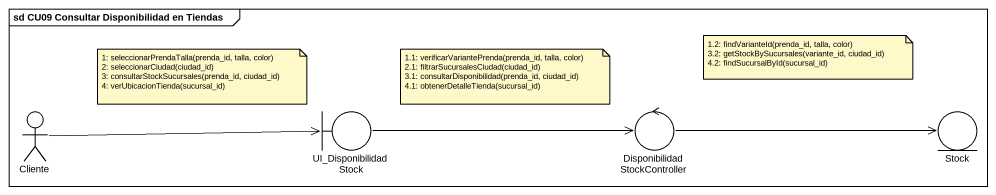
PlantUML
@startuml
mainframe sd CU09 Consultar Disponibilidad en Tiendas
actor Cliente
boundary UI_DisponibilidadStock
control "DisponibilidadStockController" as DisponibilidadStockControlle
entity Stock
Cliente -right-> UI_DisponibilidadStock
UI_DisponibilidadStock -right-> DisponibilidadStockControlle
DisponibilidadStockControlle -right-> Stock
note as N1
  1.2: findVarianteId(prenda_id, talla, color)
  3.2: getStockBySucursales(variante_id, ciudad_id)
  4.2: findSucursalById(sucursal_id)
end note
note as N2
  1: seleccionarPrendaTalla(prenda_id, talla, color)
  2: seleccionarCiudad(ciudad_id)
  3: consultarStockSucursales(prenda_id, ciudad_id)
  4: verUbicacionTienda(sucursal_id)
end note
note as N3
  1.1: verificarVariantePrenda(prenda_id, talla, color)
  2.1: filtrarSucursalesCiudad(ciudad_id)
  3.1: consultarDisponibilidad(prenda_id, ciudad_id)
  4.1: obtenerDetalleTienda(sucursal_id)
end note
@enduml
